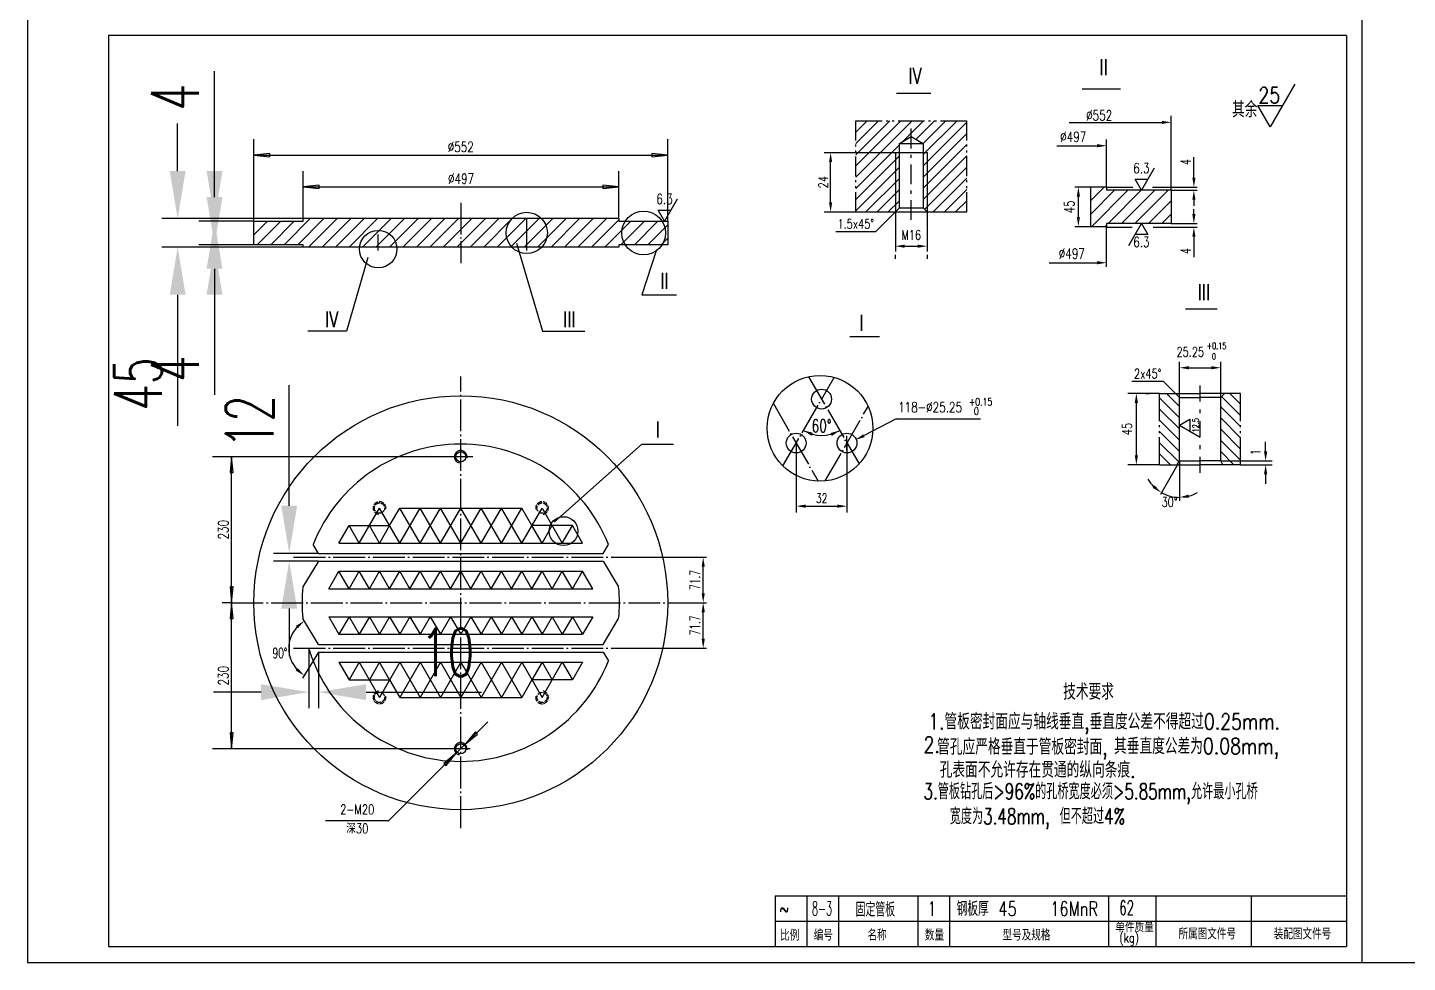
# Model space of a CAD drawing. Extents: x 1146 to 4564, y 131 to 1670.
# Drawn here: x 3353.8 to 3788.5, y 1076 to 1370.5 of the extents above; entities that cross this region are included whole.
import ezdxf
from ezdxf.enums import TextEntityAlignment as Align

# ---------------------------------------------------------------- set-up
doc = ezdxf.new("R2010")
doc.units = 0
doc.header["$LTSCALE"] = 2
doc.header["$MEASUREMENT"] = 0
for name, pattern in [('CENTER', [6.25, 5, -0.5, 0.25, -0.5]), ('DASHDOT', [6, 5, -0.5, 0, -0.5]), ('DASHED', [5, 4, -1])]:
    doc.linetypes.add(name, pattern=pattern)
doc.layers.get('0').update_dxf_attribs({"linetype": 'CONTINUOUS'})
doc.layers.get('DEFPOINTS').update_dxf_attribs({"linetype": 'CONTINUOUS'})
for name, color, linetype in [('1', 2, 'CONTINUOUS'), ('2', 4, 'CONTINUOUS'), ('3', 2, 'DASHDOT'), ('4', 2, 'CENTER'), ('文字', 7, 'CONTINUOUS'), ('粗线', 3, 'CONTINUOUS'), ('细线', 7, 'CONTINUOUS')]:
    doc.layers.add(name, color=color, linetype=linetype)
doc.styles.add('HZ', font='TXT.shx', dxfattribs={"width": 0.65, "bigfont": 'HZTXT.shx'})
doc.styles.add('ROMANS', font='romans', dxfattribs={"width": 0.6})
doc.styles.get("Standard").update_dxf_attribs({"font": 'txt.shx', "width": 0.65})
doc.dimstyles.get("Standard").update_dxf_attribs({"dimscale": 5, "dimtxt": 3, "dimasz": 3, "dimexe": 1, "dimexo": 0, "dimgap": 1, "dimtad": 1, "dimdec": 0, "dimzin": 0, "dimdsep": 46, "dimtxsty": 'HZ', "dimcen": 0.09, "dimadec": 0, "dimazin": 0, "dimtfac": 1, "dimtdec": 0, "dimtofl": 0, "dimtmove": 0, "dimatfit": 3, "dimfxl": 0, "dimtolj": 1, "dimtzin": 0, "dimarcsym": 0})

# ---------------------------------------------------------------- blocks, each defined once
blk = doc.blocks.new('*D14')
at = {"color": 0, "linetype": 'Continuous', "lineweight": -2}
for p, q in [((3401.08, 1325.34), (3401.08, 1340.34)), ((3440.67, 1310.34), (3396.08, 1310.34)), ((3440.67, 1301.34), (3396.08, 1301.34)), ((3401.08, 1286.34), (3401.08, 1245.09))]:
    blk.add_line(p, q, dxfattribs=at)
at = {"color": 0, "linetype": 'Continuous'}
for points in [[(3398.58, 1325.34), (3403.58, 1325.34), (3401.08, 1310.34)], [(3398.58, 1286.34), (3403.58, 1286.34), (3401.08, 1301.34)]]:
    blk.add_solid(points, dxfattribs=at)
at = {"layer": 'DEFPOINTS', "color": 0, "linetype": 'Continuous'}
for p in [(3440.67, 1310.34), (3401.08, 1301.34), (3440.67, 1301.34)]:
    blk.add_point(p, dxfattribs=at)
at = {"color": 0, "linetype": 'Continuous', "insert": (3388.58, 1258.21), "char_height": 15, "attachment_point": 5, "rotation": 90, "style": 'HZ'}
blk.add_mtext('\\A1;45', dxfattribs=at)
blk = doc.blocks.new('*D15')
at = {"color": 0, "linetype": 'Continuous', "lineweight": -2}
for p, q in [((3412.7, 1325.34), (3412.7, 1356.84)), ((3425.07, 1310.34), (3407.7, 1310.34)), ((3425.07, 1309.54), (3407.7, 1309.54)), ((3412.7, 1294.54), (3412.7, 1279.54))]:
    blk.add_line(p, q, dxfattribs=at)
at = {"color": 0, "linetype": 'Continuous'}
for points in [[(3410.2, 1325.34), (3415.2, 1325.34), (3412.7, 1310.34)], [(3410.2, 1294.54), (3415.2, 1294.54), (3412.7, 1309.54)]]:
    blk.add_solid(points, dxfattribs=at)
at = {"layer": 'DEFPOINTS', "color": 0, "linetype": 'Continuous'}
for p in [(3412.7, 1310.34), (3425.07, 1310.34), (3425.07, 1309.54)]:
    blk.add_point(p, dxfattribs=at)
at = {"color": 0, "linetype": 'Continuous', "insert": (3400.2, 1348.59), "char_height": 15, "attachment_point": 5, "rotation": 90, "style": 'HZ'}
blk.add_mtext('\\A1;4', dxfattribs=at)
blk = doc.blocks.new('*D16')
at = {"color": 0, "linetype": 'Continuous', "lineweight": -2}
for p, q in [((3412.7, 1317.14), (3412.7, 1332.14)), ((3425.07, 1302.14), (3407.7, 1302.14)), ((3425.07, 1301.34), (3407.7, 1301.34)), ((3412.7, 1286.34), (3412.7, 1254.84))]:
    blk.add_line(p, q, dxfattribs=at)
at = {"color": 0, "linetype": 'Continuous'}
for points in [[(3410.2, 1317.14), (3415.2, 1317.14), (3412.7, 1302.14)], [(3410.2, 1286.34), (3415.2, 1286.34), (3412.7, 1301.34)]]:
    blk.add_solid(points, dxfattribs=at)
at = {"layer": 'DEFPOINTS', "color": 0, "linetype": 'Continuous'}
for p in [(3412.7, 1301.34), (3425.07, 1302.14), (3425.07, 1301.34)]:
    blk.add_point(p, dxfattribs=at)
at = {"color": 0, "linetype": 'Continuous', "insert": (3400.2, 1263.09), "char_height": 15, "attachment_point": 5, "rotation": 90, "style": 'HZ'}
blk.add_mtext('\\A1;4', dxfattribs=at)
blk = doc.blocks.new('*D20')
at = {"color": 0, "linetype": 'Continuous', "lineweight": -2}
for p, q in [((3442.38, 1175), (3442.38, 1156.17)), ((3445.42, 1173.8), (3445.42, 1156.17)), ((3427.38, 1161.17), (3412.38, 1161.17)), ((3460.42, 1161.17), (3496.8, 1161.17))]:
    blk.add_line(p, q, dxfattribs=at)
at = {"color": 0, "linetype": 'Continuous'}
for points in [[(3427.38, 1163.67), (3427.38, 1158.67), (3442.38, 1161.17)], [(3460.42, 1163.67), (3460.42, 1158.67), (3445.42, 1161.17)]]:
    blk.add_solid(points, dxfattribs=at)
at = {"layer": 'DEFPOINTS', "color": 0, "linetype": 'Continuous'}
for p in [(3442.38, 1175), (3445.42, 1173.8), (3445.42, 1161.17)]:
    blk.add_point(p, dxfattribs=at)
at = {"color": 0, "linetype": 'Continuous', "insert": (3486.11, 1173.67), "char_height": 15, "attachment_point": 5, "style": 'HZ'}
blk.add_mtext('\\A1;10', dxfattribs=at)
blk = doc.blocks.new('*D21')
at = {"color": 0, "linetype": 'Continuous', "lineweight": -2}
for p, q in [((3436.23, 1219.88), (3436.23, 1257.88)), ((3445.42, 1204.88), (3431.23, 1204.88)), ((3445.42, 1202.48), (3431.23, 1202.48)), ((3436.23, 1187.48), (3436.23, 1172.48))]:
    blk.add_line(p, q, dxfattribs=at)
at = {"color": 0, "linetype": 'Continuous'}
for points in [[(3433.73, 1219.88), (3438.73, 1219.88), (3436.23, 1204.88)], [(3433.73, 1187.48), (3438.73, 1187.48), (3436.23, 1202.48)]]:
    blk.add_solid(points, dxfattribs=at)
at = {"layer": 'DEFPOINTS', "color": 0, "linetype": 'Continuous'}
for p in [(3436.23, 1204.88), (3445.42, 1204.88), (3445.42, 1202.48)]:
    blk.add_point(p, dxfattribs=at)
at = {"color": 0, "linetype": 'Continuous', "insert": (3423.73, 1246.38), "char_height": 15, "attachment_point": 5, "rotation": 90, "style": 'HZ'}
blk.add_mtext('\\A1;12', dxfattribs=at)

msp = doc.modelspace()

# ---------------------------------------------------------------- linework, layer by layer
at = {"color": 7, "linetype": 'Continuous'}
for p, q in [((3353.8, 1670.03), (3353.8, 1076.03)), ((3774.3, 1076.03), (3774.3, 1670.03)), ((3721.25, 1323.27), (3721.25, 1329.66)), ((3693.73, 1320.27), (3701.99, 1320.27)), ((3708.18, 1320.27), (3722.25, 1320.27)), ((3714.1, 1319.27), (3722.25, 1319.27)), ((3721.25, 1316.27), (3721.25, 1314.34)), ((3721.25, 1311.77), (3721.25, 1313.36)), ((3714.1, 1308.77), (3722.25, 1308.77)), ((3693.73, 1307.63), (3701.8, 1307.63)), ((3708.38, 1307.63), (3722.25, 1307.63)), ((3721.25, 1304.63), (3721.25, 1298.24)), ((3458.27, 1208.08), (3464.67, 1219.17)), ((3471.07, 1208.08), (3464.67, 1219.17)), ((3471.07, 1208.08), (3477.47, 1219.17)), ((3477.47, 1208.08), (3471.07, 1219.17)), ((3477.47, 1208.08), (3483.87, 1219.17)), ((3483.87, 1208.08), (3477.47, 1219.17)), ((3483.87, 1208.08), (3490.27, 1219.17)), ((3490.27, 1208.08), (3483.87, 1219.17)), ((3496.67, 1208.08), (3490.27, 1219.17)), ((3490.27, 1208.08), (3496.67, 1219.17)), ((3496.67, 1208.08), (3503.07, 1219.17)), ((3503.07, 1208.08), (3496.67, 1219.17)), ((3503.07, 1208.08), (3509.47, 1219.17)), ((3509.47, 1208.08), (3503.07, 1219.17)), ((3509.47, 1208.08), (3515.87, 1219.17)), ((3515.87, 1219.17), (3522.27, 1208.08)), ((3458.27, 1208.08), (3455.07, 1213.62)), ((3464.67, 1208.08), (3461.47, 1213.62)), ((3467.87, 1213.62), (3464.67, 1208.08)), ((3515.87, 1208.08), (3512.67, 1213.62)), ((3515.87, 1208.08), (3519.07, 1213.62)), ((3522.27, 1208.08), (3525.47, 1213.62)), ((3542.42, 1203.68), (3567.66, 1203.68)), ((3566.66, 1192.34), (3566.66, 1200.68)), ((3455.07, 1193.74), (3451.87, 1199.28)), ((3461.47, 1193.74), (3458.27, 1199.28)), ((3461.47, 1193.74), (3464.67, 1199.28)), ((3467.87, 1193.74), (3464.67, 1199.28)), ((3467.87, 1193.74), (3471.07, 1199.28)), ((3474.27, 1193.74), (3471.07, 1199.28)), ((3474.27, 1193.74), (3477.47, 1199.28)), ((3480.67, 1193.74), (3477.47, 1199.28)), ((3480.67, 1193.74), (3483.87, 1199.28)), ((3487.07, 1193.74), (3483.87, 1199.28)), ((3487.07, 1193.74), (3490.27, 1199.28)), ((3493.47, 1193.74), (3490.27, 1199.28)), ((3493.47, 1193.74), (3496.67, 1199.28)), ((3499.87, 1193.74), (3496.67, 1199.28)), ((3499.87, 1193.74), (3503.07, 1199.28)), ((3506.27, 1193.74), (3503.07, 1199.28)), ((3506.27, 1193.74), (3509.47, 1199.28)), ((3512.67, 1193.74), (3509.47, 1199.28)), ((3512.67, 1193.74), (3515.87, 1199.28)), ((3519.07, 1193.74), (3515.87, 1199.28)), ((3519.07, 1193.74), (3522.27, 1199.28)), ((3525.47, 1193.74), (3522.27, 1199.28)), ((3525.47, 1193.74), (3528.67, 1199.28)), ((3557.38, 1189.34), (3567.66, 1189.34)), ((3557.38, 1189.34), (3567.66, 1189.34)), ((3455.07, 1184.94), (3451.87, 1179.4)), ((3461.47, 1184.94), (3458.27, 1179.4)), ((3461.47, 1184.94), (3464.67, 1179.4)), ((3467.87, 1184.94), (3464.67, 1179.4)), ((3467.87, 1184.94), (3471.07, 1179.4)), ((3474.27, 1184.94), (3471.07, 1179.4)), ((3474.27, 1184.94), (3477.47, 1179.4)), ((3480.67, 1184.94), (3477.47, 1179.4)), ((3480.67, 1184.94), (3483.87, 1179.4)), ((3487.07, 1184.94), (3483.87, 1179.4)), ((3487.07, 1184.94), (3490.27, 1179.4)), ((3493.47, 1184.94), (3490.27, 1179.4)), ((3493.47, 1184.94), (3496.67, 1179.4)), ((3499.87, 1184.94), (3496.67, 1179.4)), ((3499.87, 1184.94), (3503.07, 1179.4)), ((3506.27, 1184.94), (3503.07, 1179.4)), ((3506.27, 1184.94), (3509.47, 1179.4)), ((3512.67, 1184.94), (3509.47, 1179.4)), ((3512.67, 1184.94), (3515.87, 1179.4)), ((3519.07, 1184.94), (3515.87, 1179.4)), ((3519.07, 1184.94), (3522.27, 1179.4)), ((3525.47, 1184.94), (3522.27, 1179.4)), ((3525.47, 1184.94), (3528.67, 1179.4)), ((3566.66, 1178), (3566.66, 1186.34)), ((3542.42, 1175), (3567.66, 1175)), ((3443.75, 1171.02), (3440.45, 1165.54)), ((3458.27, 1170.6), (3455.07, 1165.05)), ((3458.27, 1170.6), (3464.67, 1159.51)), ((3464.67, 1170.6), (3461.47, 1165.05)), ((3467.87, 1165.05), (3464.67, 1170.6)), ((3471.07, 1170.6), (3464.67, 1159.51)), ((3477.47, 1170.6), (3471.07, 1159.51)), ((3471.07, 1170.6), (3477.47, 1159.51)), ((3483.87, 1170.6), (3477.47, 1159.51)), ((3477.47, 1170.6), (3483.87, 1159.51)), ((3490.27, 1170.6), (3483.87, 1159.51)), ((3483.87, 1170.6), (3490.27, 1159.51)), ((3490.27, 1170.6), (3496.67, 1159.51)), ((3496.67, 1170.6), (3490.27, 1159.51)), ((3503.07, 1170.6), (3496.67, 1159.51)), ((3496.67, 1170.6), (3503.07, 1159.51)), ((3509.47, 1170.6), (3503.07, 1159.51)), ((3503.07, 1170.6), (3509.47, 1159.51)), ((3509.47, 1170.6), (3515.87, 1159.51)), ((3515.87, 1170.6), (3512.67, 1165.05)), ((3515.87, 1159.51), (3522.27, 1170.6)), ((3515.87, 1170.6), (3519.07, 1165.05)), ((3522.27, 1170.6), (3525.47, 1165.05)), ((3353.8, 1076.03), (4194.8, 1076.03))]:
    msp.add_line(p, q, dxfattribs=at)
at = {"color": 3, "linetype": 'Continuous'}
msp.add_line((3769.3, 1368.03), (3379.3, 1368.03), dxfattribs=at)
msp.add_line((3769.3, 1368.03), (3379.3, 1368.03), dxfattribs=at)
at = {"color": 0, "linetype": 'ByBlock'}
for p, q in [((3681.93, 1340.67), (3711.15, 1340.67)), ((3609.58, 1331.14), (3610.8, 1331.14)), ((3678.11, 1333.31), (3690.76, 1333.31)), ((3606.8, 1315.44), (3606.8, 1328.14)), ((3684.85, 1310.85), (3684.85, 1317.31)), ((3687.48, 1320.31), (3688.85, 1320.31)), ((3630.14, 1301.66), (3634.19, 1301.66)), ((3627.14, 1298.95), (3627.14, 1297.66)), ((3637.19, 1298.95), (3637.19, 1297.66)), ((3675.65, 1296.46), (3690.76, 1296.46)), ((3719.7, 1263.36), (3726.75, 1263.36)), ((3703.12, 1235.81), (3703.12, 1252.3)), ((3705.95, 1255.3), (3707.12, 1255.3)), ((3627.41, 1247.32), (3617.33, 1241.98)), ((3611.95, 1237.38), (3611.95, 1241.88)), ((3743.84, 1237.01), (3743.84, 1240.01)), ((3716.24, 1233.04), (3710.72, 1223.48)), ((3716.69, 1233.89), (3716.69, 1221.41)), ((3743.84, 1229.81), (3743.84, 1226.81))]:
    msp.add_line(p, q, dxfattribs=at)
at = {"color": 7, "linetype": 'Continuous'}
msp.add_circle((3522.64, 1211.9), 4.54, dxfattribs=at)
at = {"color": 0, "linetype": 'ByBlock'}
for centre, radius, start, end in [((3603.94, 1253.49), 11.43, 240, 300), ((3716.69, 1234.01), 11.48, 209.9702, 224.9852), ((3716.69, 1234.01), 11.48, 240.0003, 270), ((3716.69, 1234.01), 11.48, 285.015, 300.0301)]:
    msp.add_arc(centre, radius, start, end, dxfattribs=at)
at = {"color": 7, "linetype": 'Continuous'}
msp.add_arc((3446.14, 1175), 10.04, 138.2562, 221.7438, dxfattribs=at)
at = {"color": 0, "linetype": 'ByBlock'}
for points in [[(3711.15, 1341.17), (3711.15, 1340.17), (3714.15, 1340.67)], [(3606.3, 1328.14), (3607.3, 1328.14), (3606.8, 1331.14)], [(3690.76, 1333.81), (3690.76, 1332.81), (3693.76, 1333.31)], [(3684.35, 1317.31), (3685.35, 1317.31), (3684.85, 1320.31)], [(3606.3, 1315.44), (3607.3, 1315.44), (3606.8, 1312.44)], [(3684.35, 1310.85), (3685.35, 1310.85), (3684.85, 1307.85)], [(3630.14, 1302.16), (3630.14, 1301.16), (3627.14, 1301.66)], [(3634.19, 1302.16), (3634.19, 1301.16), (3637.19, 1301.66)], [(3690.76, 1296.96), (3690.76, 1295.96), (3693.76, 1296.46)], [(3719.7, 1263.86), (3719.7, 1262.86), (3716.7, 1263.36)], [(3726.75, 1263.86), (3726.75, 1262.86), (3729.75, 1263.36)], [(3702.62, 1252.3), (3703.62, 1252.3), (3703.12, 1255.3)], [(3600.76, 1241.96), (3601.17, 1242.87), (3598.22, 1243.65)], [(3606.76, 1242.77), (3607.2, 1241.87), (3609.68, 1243.63)], [(3617.11, 1242.43), (3617.56, 1241.53), (3614.64, 1240.66)], [(3702.62, 1235.81), (3703.62, 1235.81), (3703.12, 1232.81)], [(3743.34, 1237.01), (3744.34, 1237.01), (3743.84, 1234.01)], [(3743.34, 1229.81), (3744.34, 1229.81), (3743.84, 1232.81)], [(3708.87, 1226.29), (3708.26, 1225.49), (3710.95, 1224.06)], [(3719.73, 1222.42), (3719.6, 1223.41), (3716.69, 1222.53)]]:
    msp.add_solid(points, dxfattribs=at)
at = {"color": 7, "linetype": 'Continuous'}
for points in [[(3720.75, 1323.27), (3721.75, 1323.27), (3721.25, 1320.27)], [(3720.75, 1316.27), (3721.75, 1316.27), (3721.25, 1319.27)], [(3720.75, 1311.77), (3721.75, 1311.77), (3721.25, 1308.77)], [(3720.75, 1304.63), (3721.75, 1304.63), (3721.25, 1307.63)], [(3566.16, 1200.68), (3567.16, 1200.68), (3566.66, 1203.68)], [(3566.16, 1192.34), (3567.16, 1192.34), (3566.66, 1189.34)], [(3566.16, 1186.34), (3567.16, 1186.34), (3566.66, 1189.34)], [(3438.33, 1182.07), (3438.97, 1181.3), (3440.96, 1183.6)], [(3566.16, 1178), (3567.16, 1178), (3566.66, 1175)], [(3438.97, 1168.69), (3438.33, 1167.93), (3440.96, 1166.4)]]:
    msp.add_solid(points, dxfattribs=at)
at = {"layer": '1'}
for p, q in [((3753.07, 1352.74), (3745.3, 1339.3)), ((3627.53, 1349.91), (3638.34, 1349.91)), ((3686.04, 1351.26), (3698.16, 1351.26)), ((3741.43, 1346.02), (3749.18, 1346.02)), ((3745.3, 1339.3), (3741.43, 1346.02)), ((3632.5, 1341.2), (3614.72, 1323.41)), ((3614.72, 1334.02), (3621.89, 1341.2)), ((3618.36, 1341.2), (3614.72, 1337.56)), ((3614.72, 1334.95), (3614.72, 1341.2)), ((3614.72, 1326.95), (3628.96, 1341.2)), ((3625.43, 1341.2), (3614.72, 1330.49)), ((3614.72, 1341.2), (3623.05, 1341.2)), ((3624.3, 1341.2), (3624.93, 1341.2)), ((3626.18, 1341.2), (3626.8, 1341.2)), ((3628.05, 1341.2), (3636.39, 1341.2)), ((3629.42, 1334.58), (3636.03, 1341.2)), ((3639.57, 1341.2), (3633.71, 1335.34)), ((3635.95, 1334.04), (3643.1, 1341.2)), ((3646.64, 1341.2), (3635.97, 1330.53)), ((3635.97, 1326.99), (3649.72, 1340.74)), ((3637.64, 1341.2), (3638.26, 1341.2)), ((3639.51, 1341.2), (3640.14, 1341.2)), ((3641.39, 1341.2), (3649.72, 1341.2)), ((3649.72, 1334.95), (3649.72, 1341.2)), ((3714.1, 1319.27), (3714.1, 1342.78)), ((3425.07, 1309.54), (3425.07, 1335.34)), ((3555.47, 1309.54), (3555.47, 1335.34)), ((3632.22, 1332.45), (3632.22, 1338.7)), ((3649.72, 1337.21), (3635.97, 1323.45)), ((3693.73, 1320.27), (3693.73, 1335.27)), ((3430.07, 1330.84), (3425.07, 1330.34)), ((3425.07, 1330.34), (3555.47, 1330.34)), ((3425.07, 1330.34), (3430.07, 1329.84)), ((3430.07, 1329.84), (3430.07, 1330.84)), ((3550.47, 1330.84), (3550.47, 1329.84)), ((3555.47, 1330.34), (3550.47, 1330.84)), ((3550.47, 1329.84), (3555.47, 1330.34)), ((3604.72, 1331.2), (3627.22, 1331.2)), ((3614.72, 1333.07), (3614.72, 1333.7)), ((3614.72, 1319.88), (3628.47, 1333.63)), ((3614.72, 1331.2), (3614.72, 1331.82)), ((3627.22, 1331.2), (3627.22, 1299.95)), ((3632.22, 1329.45), (3632.22, 1330.45)), ((3635.97, 1319.92), (3649.72, 1333.67)), ((3637.22, 1331.2), (3637.22, 1299.95)), ((3649.72, 1333.07), (3649.72, 1333.7)), ((3649.72, 1331.2), (3649.72, 1331.82)), ((3628.47, 1330.1), (3614.72, 1316.34)), ((3614.72, 1323.7), (3614.72, 1329.95)), ((3614.72, 1312.81), (3628.47, 1326.56)), ((3632.22, 1321.2), (3632.22, 1327.45)), ((3649.72, 1330.14), (3635.97, 1316.38)), ((3636.4, 1313.27), (3649.72, 1326.6)), ((3649.72, 1323.7), (3649.72, 1329.95)), ((3708.71, 1326.2), (3704.71, 1319.27)), ((3440.67, 1310.34), (3440.67, 1325.34)), ((3540.07, 1310.34), (3540.07, 1325.34)), ((3614.72, 1321.82), (3614.72, 1322.45)), ((3628.47, 1323.02), (3617.9, 1312.45)), ((3649.72, 1323.06), (3639.11, 1312.45)), ((3649.72, 1321.82), (3649.72, 1322.45)), ((3702.71, 1322.74), (3706.71, 1322.74)), ((3704.71, 1319.27), (3702.71, 1322.74)), ((3445.67, 1320.84), (3440.67, 1320.34)), ((3440.67, 1320.34), (3540.07, 1320.34)), ((3440.67, 1320.34), (3445.67, 1319.84)), ((3445.67, 1319.84), (3445.67, 1320.84)), ((3535.07, 1320.84), (3535.07, 1319.84)), ((3540.07, 1320.34), (3535.07, 1320.84)), ((3535.07, 1319.84), (3540.07, 1320.34)), ((3614.72, 1319.95), (3614.72, 1320.57)), ((3614.72, 1312.45), (3614.72, 1318.7)), ((3621.43, 1312.45), (3628.47, 1319.49)), ((3632.22, 1318.2), (3632.22, 1319.2)), ((3642.64, 1312.45), (3649.72, 1319.53)), ((3649.72, 1319.95), (3649.72, 1320.57)), ((3649.72, 1312.45), (3649.72, 1318.7)), ((3688.73, 1320.27), (3683.73, 1320.27)), ((3688.73, 1307.77), (3688.73, 1320.27)), ((3692.96, 1320.27), (3688.73, 1316.04)), ((3688.73, 1311.8), (3696.2, 1319.27)), ((3700.44, 1319.27), (3688.95, 1307.77)), ((3694.19, 1308.77), (3704.68, 1319.27)), ((3708.93, 1319.27), (3698.43, 1308.77)), ((3702.67, 1308.77), (3713.17, 1319.27)), ((3554.47, 1309.54), (3552.47, 1313)), ((3552.47, 1313), (3556.47, 1313)), ((3558.47, 1316.47), (3554.47, 1309.54)), ((3628.47, 1315.95), (3624.97, 1312.45)), ((3632.22, 1309.95), (3632.22, 1316.2)), ((3649.72, 1315.99), (3646.18, 1312.45)), ((3714.1, 1315.96), (3706.91, 1308.77)), ((3429.34, 1309.54), (3425.07, 1305.27)), ((3426.18, 1302.14), (3433.58, 1309.54)), ((3437.82, 1309.54), (3430.42, 1302.14)), ((3434.67, 1302.14), (3442.87, 1310.34)), ((3447.11, 1310.34), (3438.91, 1302.14)), ((3442.35, 1301.34), (3451.35, 1310.34)), ((3455.59, 1310.34), (3446.59, 1301.34)), ((3450.84, 1301.34), (3459.84, 1310.34)), ((3464.08, 1310.34), (3455.08, 1301.34)), ((3459.32, 1301.34), (3468.32, 1310.34)), ((3472.56, 1310.34), (3463.56, 1301.34)), ((3467.81, 1301.34), (3476.81, 1310.34)), ((3481.05, 1310.34), (3472.05, 1301.34)), ((3476.29, 1301.34), (3485.29, 1310.34)), ((3489.54, 1310.34), (3480.54, 1301.34)), ((3484.78, 1301.34), (3493.78, 1310.34)), ((3498.02, 1310.34), (3489.02, 1301.34)), ((3493.26, 1301.34), (3502.26, 1310.34)), ((3506.51, 1310.34), (3497.51, 1301.34)), ((3501.75, 1301.34), (3510.75, 1310.34)), ((3514.99, 1310.34), (3505.99, 1301.34)), ((3510.23, 1301.34), (3519.23, 1310.34)), ((3523.48, 1310.34), (3514.48, 1301.34)), ((3518.72, 1301.34), (3527.72, 1310.34)), ((3531.96, 1310.34), (3522.96, 1301.34)), ((3527.2, 1301.34), (3536.2, 1310.34)), ((3540.07, 1309.97), (3531.45, 1301.34)), ((3535.69, 1301.34), (3543.89, 1309.54)), ((3548.13, 1309.54), (3540.73, 1302.14)), ((3544.97, 1302.14), (3552.37, 1309.54)), ((3604.72, 1312.45), (3614.72, 1312.45)), ((3627.22, 1312.45), (3620.97, 1306.2)), ((3649.71, 1312.45), (3649.72, 1312.46)), ((3700.71, 1301.84), (3704.71, 1308.77)), ((3704.71, 1308.77), (3706.71, 1305.31)), ((3711.16, 1308.77), (3714.1, 1311.72)), ((3555.47, 1308.39), (3549.22, 1302.14)), ((3553.46, 1302.14), (3555.47, 1304.15)), ((3620.97, 1306.2), (3608.47, 1306.2)), ((3688.73, 1307.77), (3683.73, 1307.77)), ((3693.19, 1307.77), (3693.73, 1308.31)), ((3693.73, 1295.16), (3693.73, 1307.63)), ((3706.71, 1305.31), (3702.71, 1305.31)), ((3507.82, 1302.59), (3516.07, 1274.84)), ((3540.07, 1301.48), (3539.93, 1301.34)), ((3551.97, 1300.47), (3547.27, 1286.34)), ((3461.02, 1298.09), (3454.27, 1274.84)), ((3547.27, 1286.34), (3558.27, 1286.34)), ((3718.64, 1281.89), (3728.58, 1281.89)), ((3454.27, 1274.84), (3442.12, 1274.84)), ((3516.07, 1274.84), (3529.33, 1274.84)), ((3612.86, 1273.23), (3622.18, 1273.23)), ((3716.69, 1254.01), (3716.69, 1265.26)), ((3729.69, 1254.01), (3729.69, 1265.26)), ((3711.69, 1259.01), (3701.69, 1259.01)), ((3715.44, 1255.26), (3711.69, 1259.01)), ((3723.19, 1252.76), (3723.19, 1257.76)), ((3710.44, 1255.26), (3700.44, 1255.26)), ((3710.44, 1246.51), (3710.44, 1255.26)), ((3716.69, 1247.63), (3710.44, 1253.89)), ((3712.6, 1255.26), (3716.69, 1251.17)), ((3735.94, 1248.36), (3729.99, 1254.31)), ((3732.58, 1255.26), (3735.94, 1251.89)), ((3735.94, 1246.51), (3735.94, 1255.26)), ((3710.44, 1250.35), (3716.69, 1244.1)), ((3723.19, 1249.01), (3723.19, 1250.26)), ((3729.69, 1251.07), (3735.94, 1244.82)), ((3627.41, 1247.32), (3654.06, 1247.32)), ((3716.69, 1240.56), (3710.44, 1246.81)), ((3710.44, 1244.63), (3710.44, 1245.26)), ((3710.44, 1242.76), (3710.44, 1243.38)), ((3716.69, 1245.26), (3719.94, 1247.13)), ((3716.69, 1245.26), (3723.18, 1241.51)), ((3716.69, 1245.26), (3719.94, 1243.38)), ((3719.94, 1247.13), (3719.94, 1243.38)), ((3723.19, 1241.51), (3723.19, 1246.51)), ((3735.94, 1241.28), (3729.69, 1247.54)), ((3729.69, 1244), (3735.94, 1237.75)), ((3735.94, 1244.63), (3735.94, 1245.26)), ((3735.94, 1242.76), (3735.94, 1243.38)), ((3519.68, 1214.67), (3547.27, 1239.34)), ((3547.27, 1239.34), (3557.27, 1239.34)), ((3710.44, 1243.28), (3716.69, 1237.03)), ((3710.44, 1232.76), (3710.44, 1241.51)), ((3716.5, 1233.68), (3710.44, 1239.74)), ((3723.19, 1237.76), (3723.19, 1239.01)), ((3735.94, 1234.21), (3729.69, 1240.46)), ((3735.94, 1232.76), (3735.94, 1241.51)), ((3494.06, 1235.34), (3412.07, 1235.34)), ((3418.07, 1235.34), (3417.57, 1230.34)), ((3418.07, 1189.34), (3418.07, 1235.34)), ((3418.57, 1230.34), (3418.07, 1235.34)), ((3710.44, 1236.2), (3713.89, 1232.76)), ((3723.19, 1230.26), (3723.19, 1235.26)), ((3729.69, 1236.93), (3733.86, 1232.76)), ((3417.57, 1230.34), (3418.57, 1230.34)), ((3710.44, 1232.76), (3700.44, 1232.76)), ((3729.69, 1234.01), (3745.94, 1234.01)), ((3735.94, 1232.76), (3745.94, 1232.76)), ((3418.57, 1194.34), (3417.57, 1194.34)), ((3417.57, 1194.34), (3418.07, 1189.34)), ((3418.07, 1189.34), (3418.57, 1194.34)), ((3418.07, 1189.34), (3415.07, 1189.34)), ((3418.07, 1189.34), (3417.57, 1184.34)), ((3418.57, 1184.34), (3418.07, 1189.34)), ((3418.07, 1143.34), (3418.07, 1189.34)), ((3417.57, 1184.34), (3418.57, 1184.34)), ((3417.57, 1148.34), (3418.07, 1143.34)), ((3418.57, 1148.34), (3417.57, 1148.34)), ((3418.07, 1143.34), (3418.57, 1148.34)), ((3491.69, 1144.75), (3498.76, 1151.82)), ((3494.87, 1148.64), (3491.69, 1144.75)), ((3491.69, 1144.75), (3495.58, 1147.93)), ((3495.58, 1147.93), (3494.87, 1148.64)), ((3493.19, 1143.34), (3412.07, 1143.34)), ((3488.86, 1141.92), (3491.69, 1144.75)), ((3488.86, 1141.92), (3467.65, 1120.71)), ((3488.86, 1141.92), (3484.97, 1138.74)), ((3485.68, 1138.04), (3488.86, 1141.92)), ((3484.97, 1138.74), (3485.68, 1138.04)), ((3447.65, 1120.71), (3467.65, 1120.71))]:
    msp.add_line(p, q, dxfattribs=at)
at = {"layer": '1', "color": 1, "linetype": 'DASHDOT'}
for p, q in [((3591.79, 1232.43), (3607.9, 1260.34)), ((3599.87, 1260.55), (3615.74, 1233.06)), ((3588.75, 1252.09), (3602.85, 1227.66)), ((3605.08, 1227.73), (3618.61, 1251.18))]:
    msp.add_line(p, q, dxfattribs=at)
at = {"layer": '1', "color": 0, "linetype": 'Continuous'}
for p, q in [((3595.94, 1239.63), (3595.94, 1217.76)), ((3611.95, 1239.63), (3611.95, 1217.76)), ((3598.94, 1219.76), (3608.95, 1219.76))]:
    msp.add_line(p, q, dxfattribs=at)
at = {"layer": '1'}
for centre, radius in [((3511.07, 1305.84), 6.5), ((3547.87, 1305.84), 6.9), ((3464.27, 1300.74), 5.9)]:
    msp.add_circle(centre, radius, dxfattribs=at)
at = {"layer": '1', "color": 0, "linetype": 'Continuous'}
msp.add_circle((3603.46, 1244.3), 16.65, dxfattribs=at)
at = {"layer": '1', "color": 4, "linetype": 'Continuous'}
for centre in [(3603.94, 1253.49), (3595.94, 1239.63), (3611.95, 1239.63)]:
    msp.add_circle(centre, 3.12, dxfattribs=at)
at = {"layer": '1'}
for centre in [(3490.27, 1235.34), (3490.27, 1143.34)]:
    msp.add_arc(centre, 2, 350, 260, dxfattribs=at)
for points in [[(3425.07, 1330.34), (3430.07, 1329.84), (3430.07, 1330.84), (3425.07, 1330.34)], [(3555.47, 1330.34), (3550.47, 1330.84), (3550.47, 1329.84), (3555.47, 1330.34)], [(3440.67, 1320.34), (3445.67, 1319.84), (3445.67, 1320.84), (3440.67, 1320.34)], [(3540.07, 1320.34), (3535.07, 1320.84), (3535.07, 1319.84), (3540.07, 1320.34)], [(3418.07, 1235.34), (3417.57, 1230.34), (3418.57, 1230.34), (3418.07, 1235.34)], [(3418.07, 1189.34), (3418.57, 1194.34), (3417.57, 1194.34), (3418.07, 1189.34)], [(3418.07, 1189.34), (3417.57, 1184.34), (3418.57, 1184.34), (3418.07, 1189.34)], [(3418.07, 1143.34), (3418.57, 1148.34), (3417.57, 1148.34), (3418.07, 1143.34)], [(3491.69, 1144.75), (3495.58, 1147.93), (3494.87, 1148.64), (3491.69, 1144.75)], [(3488.86, 1141.92), (3484.97, 1138.74), (3485.68, 1138.04), (3488.86, 1141.92)]]:
    msp.add_solid(points, dxfattribs=at)
at = {"layer": '1', "color": 0, "linetype": 'Continuous'}
for points in [[(3598.94, 1220.26), (3598.94, 1219.26), (3595.94, 1219.76)], [(3608.95, 1220.26), (3608.95, 1219.26), (3611.95, 1219.76)]]:
    msp.add_solid(points, dxfattribs=at)
at = {"layer": '2'}
for p, q in [((3628.47, 1334.03), (3632.22, 1336.2)), ((3632.22, 1336.2), (3635.97, 1334.03)), ((3627.22, 1331.2), (3637.22, 1331.2)), ((3628.47, 1313.7), (3628.47, 1334.03)), ((3628.47, 1334.03), (3635.97, 1334.03)), ((3635.97, 1334.03), (3635.97, 1313.7)), ((3693.73, 1320.27), (3688.73, 1320.27)), ((3693.73, 1320.27), (3693.73, 1319.27)), ((3714.1, 1319.27), (3693.73, 1319.27)), ((3714.1, 1319.27), (3714.1, 1308.77)), ((3627.22, 1312.45), (3628.47, 1313.7)), ((3628.47, 1313.7), (3635.97, 1313.7)), ((3635.97, 1313.7), (3637.22, 1312.45)), ((3425.07, 1302.14), (3425.07, 1309.54)), ((3425.07, 1309.54), (3440.67, 1309.54)), ((3540.07, 1310.34), (3440.67, 1310.34)), ((3440.67, 1309.54), (3440.67, 1310.34)), ((3540.07, 1310.34), (3540.07, 1309.54)), ((3540.07, 1309.54), (3555.47, 1309.54)), ((3555.47, 1309.54), (3555.47, 1302.14)), ((3614.72, 1312.45), (3649.72, 1312.45)), ((3714.1, 1308.77), (3693.73, 1308.77)), ((3693.73, 1308.77), (3693.73, 1307.77)), ((3693.73, 1307.77), (3688.73, 1307.77)), ((3440.67, 1302.14), (3425.07, 1302.14)), ((3440.67, 1301.34), (3440.67, 1302.14)), ((3540.07, 1301.34), (3440.67, 1301.34)), ((3540.07, 1302.14), (3540.07, 1301.34)), ((3555.47, 1302.14), (3540.07, 1302.14)), ((3710.44, 1255.26), (3723.19, 1255.26)), ((3716.69, 1254.01), (3715.44, 1255.26)), ((3716.69, 1234.01), (3716.69, 1254.01)), ((3716.69, 1254.01), (3723.19, 1254.01)), ((3735.94, 1255.26), (3723.19, 1255.26)), ((3729.69, 1254.01), (3723.19, 1254.01)), ((3729.69, 1254.01), (3730.94, 1255.26)), ((3729.69, 1234.01), (3729.69, 1254.01)), ((3710.44, 1232.76), (3723.19, 1232.76)), ((3715.97, 1232.76), (3716.69, 1234.01)), ((3716.69, 1234.01), (3723.19, 1234.01)), ((3729.69, 1234.01), (3723.19, 1234.01)), ((3735.94, 1232.76), (3723.19, 1232.76)), ((3730.41, 1232.76), (3729.69, 1234.01)), ((3467.87, 1213.62), (3471.07, 1219.17)), ((3471.07, 1219.17), (3509.47, 1219.17)), ((3512.67, 1213.62), (3509.47, 1219.17)), ((3451.87, 1208.08), (3455.07, 1213.62)), ((3455.07, 1213.62), (3467.87, 1213.62)), ((3525.47, 1213.62), (3512.67, 1213.62)), ((3528.67, 1208.08), (3525.47, 1213.62)), ((3445.42, 1204.88), (3443.75, 1207.66)), ((3445.42, 1204.88), (3535.13, 1204.88)), ((3451.87, 1208.08), (3528.67, 1208.08)), ((3535.13, 1204.88), (3536.8, 1207.66)), ((3445.42, 1202.48), (3440.53, 1194.36)), ((3445.42, 1202.48), (3535.13, 1202.48)), ((3535.13, 1202.48), (3540.02, 1194.36)), ((3448.67, 1193.74), (3451.87, 1199.28)), ((3451.87, 1199.28), (3528.67, 1199.28)), ((3455.07, 1193.74), (3458.27, 1199.28)), ((3531.87, 1193.74), (3528.67, 1199.28)), ((3448.67, 1193.74), (3531.87, 1193.74)), ((3445.42, 1176.2), (3440.53, 1184.32)), ((3448.67, 1184.94), (3531.87, 1184.94)), ((3448.67, 1184.94), (3451.87, 1179.4)), ((3455.07, 1184.94), (3458.27, 1179.4)), ((3531.87, 1184.94), (3528.67, 1179.4)), ((3535.13, 1176.2), (3540.02, 1184.32)), ((3451.87, 1179.4), (3528.67, 1179.4)), ((3445.42, 1173.8), (3443.75, 1171.02)), ((3445.42, 1176.2), (3535.13, 1176.2)), ((3445.42, 1173.8), (3535.13, 1173.8)), ((3535.13, 1173.8), (3536.8, 1171.02)), ((3451.87, 1170.6), (3528.67, 1170.6)), ((3451.87, 1170.6), (3455.07, 1165.05)), ((3528.67, 1170.6), (3525.47, 1165.05)), ((3455.07, 1165.05), (3467.87, 1165.05)), ((3467.87, 1165.05), (3471.07, 1159.51)), ((3512.67, 1165.05), (3509.47, 1159.51)), ((3525.47, 1165.05), (3512.67, 1165.05)), ((3471.07, 1159.51), (3509.47, 1159.51))]:
    msp.add_line(p, q, dxfattribs=at)
for centre, radius in [((3490.27, 1189.34), 65.2), ((3490.27, 1235.34), 1.6), ((3490.27, 1143.34), 1.6)]:
    msp.add_circle(centre, radius, dxfattribs=at)
at = {"layer": '2', "color": 6, "linetype": 'DASHED', "ltscale": 0.2}
for centre in [(3464.67, 1219.17), (3515.87, 1219.17), (3464.67, 1159.51), (3515.87, 1159.51)]:
    msp.add_circle(centre, 1.6, dxfattribs=at)
at = {"layer": '2'}
for start, end in [(21.4898, 158.5102), (174.2382, 185.7618), (354.2382, 5.7618), (201.4898, 338.5102)]:
    msp.add_arc((3490.27, 1189.34), 50, start, end, dxfattribs=at)
at = {"layer": '2', "color": 6, "linetype": 'DASHED', "ltscale": 0.2}
for centre, start, end in [((3464.67, 1219.17), 350, 260), ((3515.87, 1219.17), 280, 190), ((3464.67, 1159.51), 100, 10), ((3515.87, 1159.51), 170, 80)]:
    msp.add_arc(centre, 2, start, end, dxfattribs=at)
at = {"layer": '3'}
msp.add_line((3490.27, 1315.34), (3490.27, 1296.34), dxfattribs=at)
at = {"layer": '4'}
for p, q in [((3511.07, 1300.34), (3511.07, 1311.34)), ((3464.27, 1300.34), (3464.27, 1305.34)), ((3490.27, 1118.36), (3490.27, 1260.65)), ((3437.62, 1203.68), (3542.42, 1203.68)), ((3418.07, 1189.34), (3557.38, 1189.34)), ((3437.62, 1175), (3542.42, 1175))]:
    msp.add_line(p, q, dxfattribs=at)
msp.add_arc((3490.27, 1189.34), 50, 196.6695, 201.4898, dxfattribs=at)
at = {"layer": 'DEFPOINTS', "color": 0, "linetype": 'ByBlock'}
for p in [(3684.48, 1320.31), (3684.85, 1320.31), (3684.48, 1307.85), (3716.7, 1263.54), (3729.75, 1263.54), (3729.75, 1263.36), (3702.95, 1255.3), (3703.12, 1255.3), (3716.69, 1254.01), (3702.95, 1232.81), (3715.97, 1232.76), (3716.69, 1234.01), (3716.69, 1234.01), (3712.76, 1223.22)]:
    msp.add_point(p, dxfattribs=at)
at = {"layer": '粗线'}
for p, q in [((3379.3, 1368.03), (3379.3, 1081.03)), ((3379.3, 1368.03), (3379.3, 1229.53)), ((3769.3, 1368.03), (3769.3, 1081.03)), ((3589.3, 1097.03), (3589.3, 1081.03)), ((3599.3, 1097.03), (3599.3, 1081.03)), ((3609.3, 1097.03), (3609.3, 1081.03)), ((3634.3, 1097.03), (3634.3, 1081.03)), ((3644.3, 1097.03), (3644.3, 1081.03)), ((3694.3, 1097.03), (3694.3, 1081.03)), ((3709.3, 1097.03), (3709.3, 1081.03)), ((3739.3, 1097.03), (3739.3, 1081.03)), ((3589.3, 1089.03), (3769.3, 1089.03)), ((3379.3, 1081.03), (3769.3, 1081.03))]:
    msp.add_line(p, q, dxfattribs=at)
at = {"layer": '细线'}
msp.add_line((3589.3, 1097.03), (3769.3, 1097.03), dxfattribs=at)

# ---------------------------------------------------------------- texts
at = {"style": 'HZ', "width": 0.8}
for s, p in [('其余', (3741.26, 1342.21)), ('25', (3748.45, 1346.72))]:
    msp.add_text(s, height=5, dxfattribs=at).set_placement(p, align=Align.RIGHT)
at = {"color": 7, "linetype": 'Continuous', "width": 0.65}
for s, p in [('4', (3720.25, 1327.27)), ('4', (3720.25, 1299.24)), ('71.7', (3565.66, 1193.39)), ('71.7', (3565.66, 1179.05))]:
    msp.add_text(s, height=3.2, rotation=90, dxfattribs=at).set_placement(p)
at = {"color": 0, "linetype": 'Continuous', "style": 'HZ', "width": 0.7}
for s, height, p in [('60°', 4, (3600.81, 1243.05)), ('32', 3, (3602.19, 1220.76))]:
    msp.add_text(s, height=height, dxfattribs=at).set_placement(p)
at = {"color": 7, "linetype": 'Continuous', "width": 0.65}
msp.add_text('90%%d', height=3.2, dxfattribs=at).set_placement((3430.97, 1171.88))
at = {"style": 'HZ', "width": 0.8}
for s, p in [('技术要求', (3680.06, 1158.79)), ('1.管板密封面应与轴线垂直,垂直度公差不得超过0.25mm.', (3637.53, 1149.41)), ('2.', (3636.07, 1142.1)), ('管孔应严格垂直于管板密封面,', (3640.36, 1141.44)), ('  其垂直度公差为0.08mm,', (3688.96, 1141.66)), ('孔表面不允许存在贯通的纵向条痕.', (3641.16, 1134.2))]:
    msp.add_text(s, height=5, dxfattribs=at).set_placement(p)
at = {"color": 7, "linetype": 'Continuous'}
for s, height, style, width, p in [('3.管板钻孔后>96%的孔桥宽度必须>5.85mm,允许最小孔桥', 5, 'HZ', 0.7, (3636.05, 1127.42)), ('  宽度为3.48mm, 但不超过4%', 5, 'HZ', 0.7, (3638.1, 1119.56)), ('62', 4.5, 'HZ', 0.6, (3697.78, 1090.98)), ('~', 4.5, 'ROMANS', 0.65, (3590.7, 1090.69)), ('8-3', 4.5, 'HZ', 0.5, (3600.9, 1090.76)), ('1', 4.5, 'HZ', 0.6, (3637.56, 1090.74))]:
    msp.add_text(s, height=height, dxfattribs=dict(at, style=style, width=width)).set_placement(p)
at = {"color": 7, "linetype": 'Continuous', "style": 'HZ', "width": 0.6}
msp.add_text('固定管板', height=4.5, dxfattribs=at).set_placement((3620.88, 1092.93), align=Align.MIDDLE)
at = {"layer": '1', "style": 'HZ', "width": 0.75}
for s, height, p in [('IV', 5, (3635.52, 1352.81)), ('II', 5, (3694.12, 1355.54)), ('II', 5, (3555.74, 1288.24)), ('III', 5, (3726.35, 1284.67)), ('IV', 5, (3451.72, 1276.12)), ('III', 5, (3526.41, 1276.12)), ('I', 5, (3617.18, 1275.03)), ('25.25', 3, (3724.44, 1266.85)), ('I', 5, (3553.05, 1241.43))]:
    msp.add_text(s, height=height, dxfattribs=at).set_placement(p, align=Align.RIGHT)
for s, height, p in [('%%c552', 3.2, (3691.42, 1341.27)), ('%%c497', 3.2, (3683.23, 1334.52)), ('%%c552', 3.2, (3490.27, 1331.34)), ('6.3', 3.2, (3704.71, 1324.67)), ('%%c497', 3.2, (3490.37, 1321.34)), ('6.3', 3.2, (3554.47, 1314.94)), ('M16', 3, (3632.22, 1303.7)), ('6.3', 3.2, (3704.71, 1301.37)), ('%%c497', 3.2, (3682.78, 1297.72)), ('30%%d', 3, (3713.58, 1219.56)), ('2-M20', 3.04, (3457.65, 1122.71)), ('深30', 3.04, (3457.65, 1116.71))]:
    msp.add_text(s, height=height, dxfattribs=at).set_placement(p, align=Align.CENTER)
for s, height, p in [('24', 3, (3605.97, 1321.82)), ('45', 3.2, (3683.6, 1314.02)), ('45', 3, (3701.69, 1244.01)), ('230', 3.2, (3417.07, 1212.34)), ('230', 3.2, (3417.07, 1166.34))]:
    msp.add_text(s, height=height, rotation=90, dxfattribs=at).set_placement(p, align=Align.CENTER)
for s, height, p in [('1.5x45%%D', 3, (3614.72, 1308.7)), ('2x45%%d', 3, (3706.69, 1261.51)), ('钢板厚 45   16MnR', 4.5, (3668.77, 1093.15))]:
    msp.add_text(s, height=height, dxfattribs=at).set_placement(p, align=Align.MIDDLE)
for s, height, p in [('+0.15', 2, (3725.31, 1269.26)), ('0', 2, (3726.91, 1265.97)), ('118-%%c25.25', 3.2001, (3628.05, 1249.33)), ('+0.15', 2.4, (3650.34, 1251.43)), (' 0', 2.4, (3650.34, 1248.53))]:
    msp.add_text(s, height=height, dxfattribs=at).set_placement(p)
msp.add_text('12.5', height=2, rotation=90, dxfattribs=at).set_placement((3721.81, 1245.26), align=Align.MIDDLE)
msp.add_text('1', height=3, rotation=90, dxfattribs=at).set_placement((3742.19, 1235.82))
at = {"layer": '文字', "style": 'HZ', "width": 0.75}
for s, height, p in [('编号', 3.5, (3601.48, 1082.91)), ('名称', 3.5, (3618.4, 1082.91)), ('单件质量', 3, (3696.48, 1085.56)), ('所属图文件号', 3.5, (3716.41, 1083.29)), ('装配图文件号', 3.5, (3746.41, 1083.29)), ('比例', 3.5, (3590.9, 1082.83)), ('数量', 3.5, (3636.48, 1082.91)), ('型号及规格', 3.5, (3660.97, 1082.91)), ('(kg)', 3, (3697.8, 1082.32))]:
    msp.add_text(s, height=height, dxfattribs=at).set_placement(p)

# ---------------------------------------------------------------- dimensions: what is measured, and where the dimension line sits
at = {"color": 7, "linetype": 'Continuous'}
for base, p1, p2, text, picture, middle in [((3412.7, 1310.34), (3425.07, 1309.54), (3425.07, 1310.34), '4', '*D15', (3400.2, 1348.59)), ((3401.08, 1301.34), (3440.67, 1310.34), (3440.67, 1301.34), '45', '*D14', (3388.58, 1258.21)), ((3412.7, 1301.34), (3425.07, 1302.14), (3425.07, 1301.34), '4', '*D16', (3400.2, 1263.09)), ((3436.23, 1204.88), (3445.42, 1202.48), (3445.42, 1204.88), '12', '*D21', (3423.73, 1246.38))]:
    dim = msp.add_linear_dim(base=base, p1=p1, p2=p2, angle=90, text=text, dimstyle='Standard', dxfattribs=at)
    dim.commit()
    dim.dimension.update_dxf_attribs({"geometry": picture, "text_midpoint": middle})
dim = msp.add_linear_dim(base=(3445.42, 1161.17), p1=(3442.38, 1175), p2=(3445.42, 1173.8), text='10', dimstyle='Standard', dxfattribs=at)
dim.commit()
dim.dimension.update_dxf_attribs({"geometry": '*D20', "text_midpoint": (3486.11, 1173.67)})

doc.saveas('drawing.dxf')
